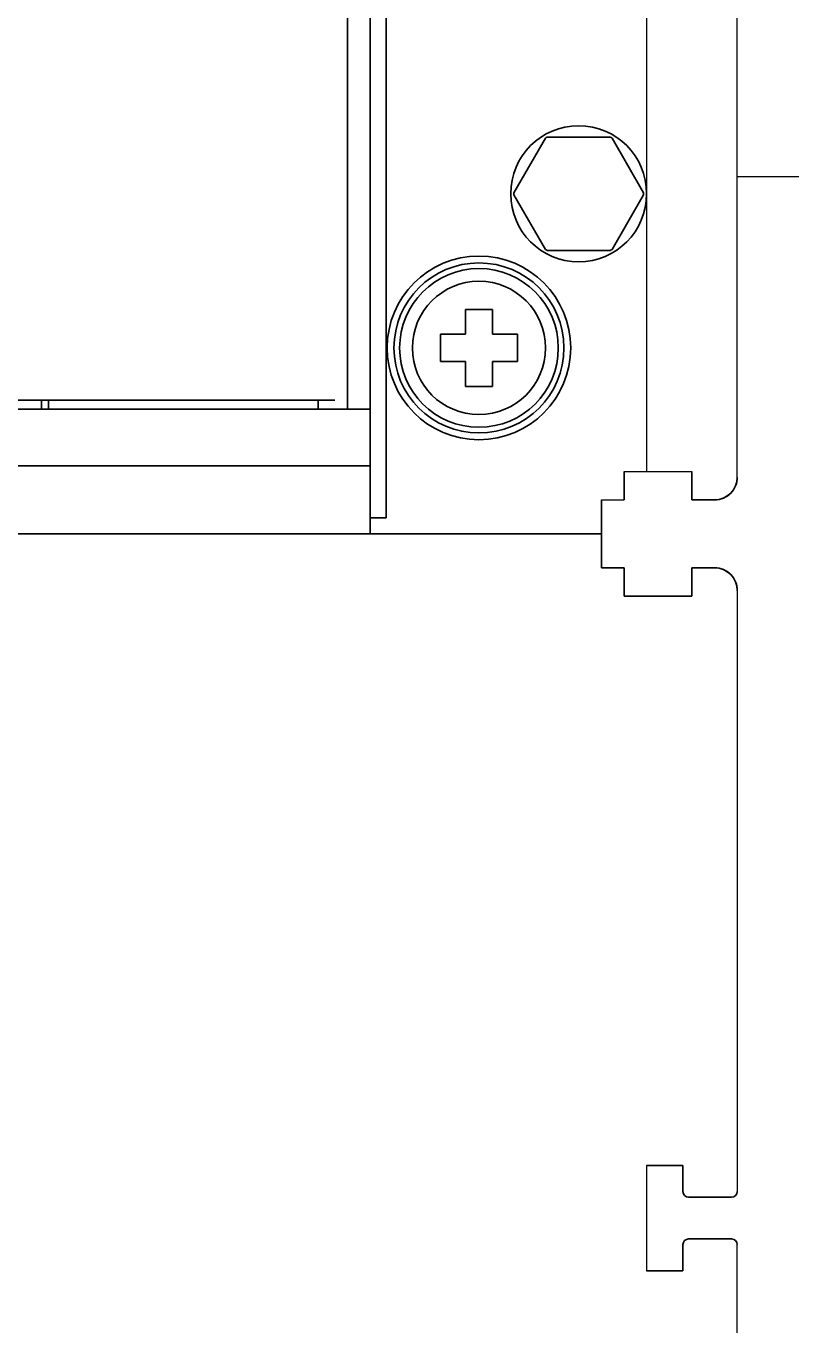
# Model space of a CAD drawing. Header units: millimetres. Extents: x 0 to 840, y -1485 to 297.
# Drawn here: x 95.64 to 99.02, y -710.88 to -705.15 of the extents above; entities that cross this region are included whole.
import ezdxf

# ---------------------------------------------------------------- set-up
doc = ezdxf.new("R2010")
doc.units = ezdxf.units.MM

# ---------------------------------------------------------------- blocks, each defined once
blk = doc.blocks.new('XT2_3P ABB')
for p, q in [((-4.5, 12.4), (-4.5, 0.6)), ((-4.35, 0.6), (-4.35, 0.5)), ((-4.225, 0.5), (-4.225, 0.2)), ((4.225, 0.4), (-4.225, 0.4)), ((-4.25, 0), (-1.5992, 0))]:
    blk.add_line(p, q)
at = {"color": 7, "lineweight": 35, "ltscale": 0.4825}
for p, q in [((-4.2, 3.55), (-4.2, 1.62)), ((-3.95, 3.55), (-3.95, 1.62))]:
    blk.add_line(p, q, dxfattribs=at)
at = {"color": 7, "lineweight": 35, "ltscale": 0.119536}
blk.add_line((-3.91, 3.0719), (-3.91, 3.55), dxfattribs=at)
at = {"color": 7, "lineweight": 35, "ltscale": 0.01}
for p, q in [((-3.95, 3.07), (-3.91, 3.07)), ((-3.91, 3.04), (-3.95, 3.04)), ((-3.95, 1.85), (-3.91, 1.85))]:
    blk.add_line(p, q, dxfattribs=at)
at = {"color": 7, "lineweight": 35, "ltscale": 0.323925}
blk.add_line((-3.91, 1.7762), (-3.91, 3.0719), dxfattribs=at)
at = {"color": 7, "lineweight": 35, "ltscale": 0.0025}
blk.add_line((-3.95, 1.86), (-3.95, 1.85), dxfattribs=at)
at = {"color": 7, "lineweight": 35}
for p, q in [((-3.95, 1.72), (3.95, 1.72)), ((3.95, 1.62), (-3.95, 1.62)), ((4.33, 1.55), (-4.33, 1.55))]:
    blk.add_line(p, q, dxfattribs=at)
at = {"color": 7, "lineweight": 35, "ltscale": 0.025}
for p, q in [((-4.5, 1.62), (-4.4, 1.62)), ((-4.43, 1.55), (-4.33, 1.55))]:
    blk.add_line(p, q, dxfattribs=at)
at = {"color": 7, "lineweight": 35, "ltscale": 0.0175}
blk.add_line((-4.43, 1.62), (-4.43, 1.55), dxfattribs=at)
at = {"color": 7, "lineweight": 35, "ltscale": 0.0375}
blk.add_line((-4.25, 1.62), (-4.4, 1.62), dxfattribs=at)
at = {"color": 7, "lineweight": 35, "ltscale": 0.0125}
blk.add_line((-4.25, 1.62), (-4.2, 1.62), dxfattribs=at)
at = {"color": 7, "lineweight": 35, "ltscale": 0.000452}
blk.add_line((-4.1982, 1.62), (-4.2, 1.62), dxfattribs=at)
at = {"color": 7, "lineweight": 35, "ltscale": 0.062048}
blk.add_line((-3.95, 1.62), (-4.1982, 1.62), dxfattribs=at)
at = {"color": 7, "lineweight": 35, "ltscale": 0.03}
for p, q in [((-3.62, 1.31), (-3.74, 1.31)), ((-3.85, 1.2), (-3.85, 1.08)), ((-3.51, 1.08), (-3.51, 1.2)), ((-3.74, 0.97), (-3.62, 0.97))]:
    blk.add_line(p, q, dxfattribs=at)
at = {"color": 7, "lineweight": 35, "ltscale": 0.0275}
for p, q in [((-3.74, 1.31), (-3.74, 1.2)), ((-3.74, 1.2), (-3.85, 1.2)), ((-3.62, 1.2), (-3.51, 1.2)), ((-3.85, 1.08), (-3.74, 1.08)), ((-3.62, 1.08), (-3.51, 1.08)), ((-3.62, 0.97), (-3.62, 1.08))]:
    blk.add_line(p, q, dxfattribs=at)
at = {"color": 7, "lineweight": 35, "ltscale": 0.015043}
for p, q in [((-3.62, 1.31), (-3.62, 1.2498)), ((-3.74, 1.0302), (-3.74, 0.97))]:
    blk.add_line(p, q, dxfattribs=at)
at = {"color": 7, "lineweight": 35, "ltscale": 0.012457}
for p, q in [((-3.62, 1.2498), (-3.62, 1.2)), ((-3.74, 1.0302), (-3.74, 1.08))]:
    blk.add_line(p, q, dxfattribs=at)
at = {"color": 7, "lineweight": 35, "ltscale": 0.069455}
for p, q in [((-3.0047, 0.986), (-3.2453, 0.8471)), ((-2.7547, 0.8471), (-2.9953, 0.986)), ((-3.25, 0.8389), (-3.25, 0.5611)), ((-2.75, 0.5611), (-2.75, 0.8389)), ((-3.2453, 0.5529), (-3.0047, 0.414)), ((-2.9953, 0.414), (-2.7547, 0.5529))]:
    blk.add_line(p, q, dxfattribs=at)
at = {"lineweight": 35, "ltscale": 0.025}
for p, q in [((-4.5, 0.6), (-4.4, 0.6)), ((-4.35, 0.2), (-4.25, 0.2)), ((-4.35, 0.2), (-4.35, 0.1))]:
    blk.add_line(p, q, dxfattribs=at)
at = {"lineweight": 35, "ltscale": 0.0125}
blk.add_line((-4.4, 0.6), (-4.35, 0.6), dxfattribs=at)
at = {"lineweight": 35, "ltscale": 0.03125}
for p, q in [((-4.35, 0.5), (-4.225, 0.5)), ((-4.225, 0.2), (-4.35, 0.2))]:
    blk.add_line(p, q, dxfattribs=at)
at = {"lineweight": 35, "ltscale": 0.00625}
blk.add_line((-4.225, 0.2), (-4.25, 0.2), dxfattribs=at)
at = {"color": 7, "lineweight": 35}
for centre, radius in [((-3.68, 1.14), 0.405), ((-3.68, 1.14), 0.375), ((-3.68, 1.14), 0.35), ((-3.68, 1.14), 0.2939), ((-3, 0.7), 0.3)]:
    blk.add_circle(centre, radius, dxfattribs=at)
for start, end in [(89.05831, 90.94169), (149.05831, 150.94169), (29.05831, 30.94169), (209.05831, 210.94169), (329.05831, 330.94169), (269.05831, 270.94169)]:
    blk.add_arc((-3, 0.7), 0.286, start, end, dxfattribs=at)
at = {"lineweight": 35}
for start in [180, 179.99999]:
    blk.add_arc((-4.25, 0.1), 0.1, start, 270, dxfattribs=at)
blk = doc.blocks.new('XT2_3INT ABB')
at = {"layer": 'Defpoints', "color": 3, "lineweight": 35}
blk.add_line((4.5, 0.6), (4.5, 12.4), dxfattribs=at)
blk.add_line((4.5, 0.6), (4.5, 12.4), dxfattribs=at)
at = {"layer": 'Defpoints', "color": 3, "lineweight": 35, "ltscale": 0.07}
blk.add_line((4.35, 0.6), (4.35, 0.5), dxfattribs=at)
at = {"layer": 'Defpoints', "color": 3, "lineweight": 35, "ltscale": 0.0125}
blk.add_line((4.4, 0.6), (4.35, 0.6), dxfattribs=at)
at = {"layer": 'Defpoints', "color": 3, "lineweight": 35, "ltscale": 0.025}
for p, q in [((4.4, 0.6), (4.5, 0.6)), ((4.225, 0.5), (4.225, 0.4)), ((4.35, 0.2), (4.25, 0.2)), ((4.35, 0.2), (4.35, 0.1))]:
    blk.add_line(p, q, dxfattribs=at)
at = {"layer": 'Defpoints', "color": 3, "lineweight": 35, "ltscale": 0.075}
blk.add_line((4.225, 0.5), (4.225, 0.2), dxfattribs=at)
at = {"layer": 'Defpoints', "color": 3, "lineweight": 35, "ltscale": 0.03125}
for p, q in [((4.225, 0.5), (4.35, 0.5)), ((4.225, 0.2), (4.35, 0.2))]:
    blk.add_line(p, q, dxfattribs=at)
at = {"layer": 'Defpoints', "color": 3, "lineweight": 35, "ltscale": 0.04}
for p, q in [((1.25, 0.24), (1.25, 0.4)), ((1.7142, 0.24), (1.7142, 0.4))]:
    blk.add_line(p, q, dxfattribs=at)
at = {"layer": 'Defpoints', "color": 3}
for p, q in [((1.7142, 0.4), (1.25, 0.4)), ((4.25, 0), (1.5992, 0)), ((-1.365, 0), (1.365, 0))]:
    blk.add_line(p, q, dxfattribs=at)
at = {"layer": 'Defpoints', "color": 3, "lineweight": 35, "ltscale": 0.05}
blk.add_line((4.225, 0.4), (4.225, 0.2), dxfattribs=at)
at = {"layer": 'Defpoints', "color": 3, "lineweight": 35, "ltscale": 0.02875}
for p, q in [((1.365, 0.24), (1.25, 0.24)), ((1.5992, 0.24), (1.7142, 0.24))]:
    blk.add_line(p, q, dxfattribs=at)
at = {"layer": 'Defpoints', "color": 3, "lineweight": 35, "ltscale": 0.0475}
for p, q in [((1.39, 0.025), (1.39, 0.215)), ((1.5742, 0.025), (1.5742, 0.215))]:
    blk.add_line(p, q, dxfattribs=at)
at = {"layer": 'Defpoints', "color": 3, "lineweight": 35, "ltscale": 0.00625}
blk.add_line((4.225, 0.2), (4.25, 0.2), dxfattribs=at)
at = {"layer": 'Defpoints', "color": 3, "lineweight": 35}
for centre, radius, start, end in [((1.365, 0.215), 0.025, 0, 90), ((1.5992, 0.215), 0.025, 90, 180), ((4.25, 0.1), 0.1, 270, 0), ((4.25, 0.1), 0.1, 270, 0.00001), ((1.365, 0.025), 0.025, 270, 0), ((1.5992, 0.025), 0.025, 180, 270)]:
    blk.add_arc(centre, radius, start, end, dxfattribs=at)

msp = doc.modelspace()

# ---------------------------------------------------------------- linework, layer by layer
at = {"color": 1}
msp.add_line((98.7781, -705.8147), (100.5017, -705.8147), dxfattribs=at)

# ---------------------------------------------------------------- block references
at = {"rotation": 90}
for name, p in [('XT2_3P ABB', (98.7781, -702.8901)), ('XT2_3INT ABB', (98.7781, -711.8901))]:
    msp.add_blockref(name, p, dxfattribs=at)

doc.saveas('drawing.dxf')
